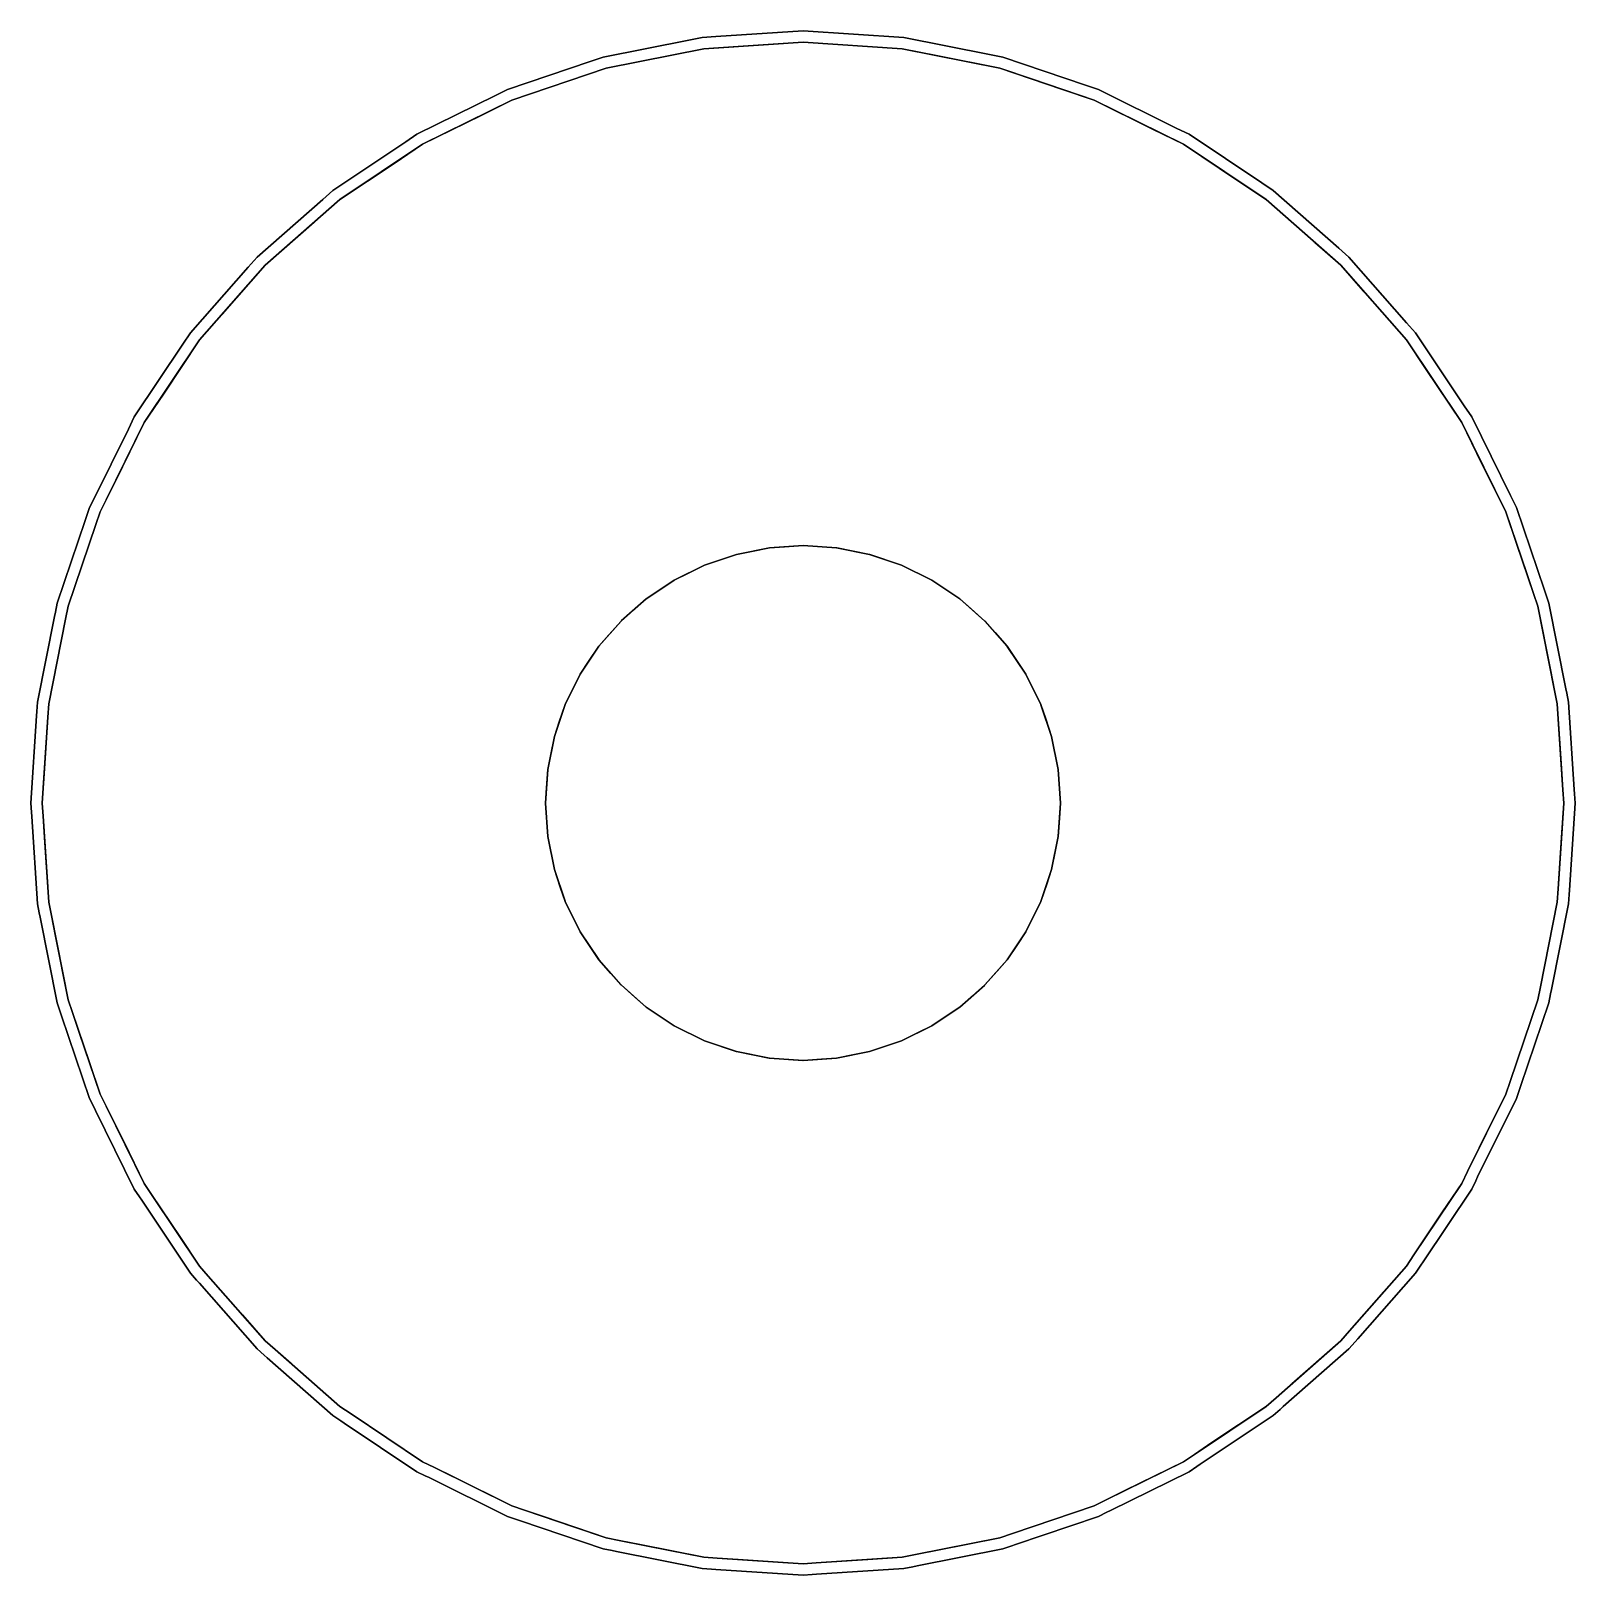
# Model space of a CAD drawing. Extents: x 0 to 420, y 0 to 297.
# Drawn here: x 174.9 to 228.9, y 179.8 to 233.8 of the extents above; entities that cross this region are included whole.
import ezdxf

# ---------------------------------------------------------------- set-up
doc = ezdxf.new("R2010")
doc.units = 0
doc.layers.add('VISIBLE', color=7, linetype='CONTINUOUS')

msp = doc.modelspace()

# ---------------------------------------------------------------- linework, layer by layer
at = {"layer": 'VISIBLE'}
for p, q in [((197.9135, 233.477), (194.9143, 232.8804)), ((194.9143, 232.8804), (197.9135, 233.477)), ((198.3782, 233.5694), (197.9135, 233.477)), ((197.9135, 233.477), (198.3782, 233.5694)), ((198.8509, 233.6004), (198.3782, 233.5694)), ((198.3782, 233.5694), (198.8509, 233.6004)), ((201.9024, 233.4004), (198.4304, 233.1728)), ((198.4304, 233.1728), (201.9024, 233.4004)), ((201.9024, 233.4004), (198.4304, 233.1728)), ((198.4304, 233.1728), (201.9024, 233.4004)), ((198.4304, 233.1728), (200.7005, 233.3216)), ((201.9024, 233.8004), (198.8509, 233.6004)), ((198.8509, 233.6004), (201.9024, 233.8004)), ((201.9024, 233.4004), (199.6322, 233.2516)), ((200.7005, 233.3216), (201.9024, 233.4004)), ((205.4266, 233.5694), (201.9024, 233.8004)), ((201.9024, 233.8004), (205.4266, 233.5694)), ((201.9024, 233.4004), (204.1725, 233.2516)), ((205.3744, 233.1728), (201.9024, 233.4004)), ((203.1042, 233.3216), (201.9024, 233.4004)), ((201.9024, 233.4004), (205.3744, 233.1728)), ((205.3744, 233.1728), (201.9024, 233.4004)), ((201.9024, 233.4004), (205.3744, 233.1728)), ((205.3744, 233.1728), (203.1042, 233.3216)), ((208.4258, 232.9728), (205.4266, 233.5694)), ((205.4266, 233.5694), (208.4258, 232.9728)), ((194.9143, 232.8804), (194.4656, 232.7281)), ((194.4656, 232.7281), (194.9143, 232.8804)), ((198.4304, 233.1728), (195.0178, 232.494)), ((195.0178, 232.494), (198.4304, 233.1728)), ((198.4304, 233.1728), (195.0178, 232.494)), ((195.0178, 232.494), (198.4304, 233.1728)), ((195.0178, 232.494), (197.2491, 232.9379)), ((198.4304, 233.1728), (196.1991, 232.729)), ((197.2491, 232.9379), (198.4304, 233.1728)), ((199.6322, 233.2516), (198.4304, 233.1728)), ((204.1725, 233.2516), (205.3744, 233.1728)), ((205.3744, 233.1728), (207.6057, 232.729)), ((208.787, 232.494), (205.3744, 233.1728)), ((206.5557, 232.9379), (205.3744, 233.1728)), ((205.3744, 233.1728), (208.787, 232.494)), ((208.787, 232.494), (205.3744, 233.1728)), ((205.3744, 233.1728), (208.787, 232.494)), ((208.787, 232.494), (206.5557, 232.9379)), ((208.8905, 232.8804), (208.4258, 232.9728)), ((208.4258, 232.9728), (208.8905, 232.8804)), ((211.7862, 231.8975), (208.8905, 232.8804)), ((208.8905, 232.8804), (211.7862, 231.8975)), ((194.4656, 232.7281), (191.5699, 231.7452)), ((191.5699, 231.7452), (194.4656, 232.7281)), ((195.0178, 232.494), (191.723, 231.3756)), ((191.723, 231.3756), (195.0178, 232.494)), ((195.0178, 232.494), (191.723, 231.3756)), ((191.723, 231.3756), (195.0178, 232.494)), ((195.0178, 232.494), (192.8635, 231.7628)), ((193.8773, 232.1069), (195.0178, 232.494)), ((196.1991, 232.729), (195.0178, 232.494)), ((207.6057, 232.729), (208.787, 232.494)), ((208.787, 232.494), (210.9413, 231.7628)), ((212.0818, 231.3756), (208.787, 232.494)), ((209.9275, 232.1069), (208.787, 232.494)), ((208.787, 232.494), (212.0818, 231.3756)), ((212.0818, 231.3756), (208.787, 232.494)), ((208.787, 232.494), (212.0818, 231.3756)), ((191.5699, 231.7452), (191.145, 231.5356)), ((191.145, 231.5356), (191.5699, 231.7452)), ((191.723, 231.3756), (193.8773, 232.1069)), ((192.8635, 231.7628), (191.723, 231.3756)), ((212.0818, 231.3756), (209.9275, 232.1069)), ((210.9413, 231.7628), (212.0818, 231.3756)), ((212.2348, 231.7452), (211.7862, 231.8975)), ((211.7862, 231.8975), (212.2348, 231.7452)), ((214.9774, 230.3927), (212.2348, 231.7452)), ((212.2348, 231.7452), (214.9774, 230.3927)), ((191.145, 231.5356), (188.4024, 230.1831)), ((188.4024, 230.1831), (191.145, 231.5356)), ((191.723, 231.3756), (188.6024, 229.8367)), ((188.6024, 229.8367), (191.723, 231.3756)), ((191.723, 231.3756), (188.6024, 229.8367)), ((188.6024, 229.8367), (191.723, 231.3756)), ((191.723, 231.3756), (189.6826, 230.3694)), ((190.6428, 230.8429), (191.723, 231.3756)), ((212.0818, 231.3756), (214.1222, 230.3694)), ((215.2024, 229.8367), (212.0818, 231.3756)), ((213.162, 230.8429), (212.0818, 231.3756)), ((212.0818, 231.3756), (215.2024, 229.8367)), ((215.2024, 229.8367), (212.0818, 231.3756)), ((212.0818, 231.3756), (215.2024, 229.8367)), ((188.6024, 229.8367), (190.6428, 230.8429)), ((215.2024, 229.8367), (213.162, 230.8429)), ((188.4024, 230.1831), (188.0084, 229.9199)), ((188.0084, 229.9199), (188.4024, 230.1831)), ((189.6826, 230.3694), (188.6024, 229.8367)), ((214.1222, 230.3694), (215.2024, 229.8367)), ((215.4024, 230.1831), (214.9774, 230.3927)), ((214.9774, 230.3927), (215.4024, 230.1831)), ((217.9449, 228.4842), (215.4024, 230.1831)), ((215.4024, 230.1831), (217.9449, 228.4842)), ((188.0084, 229.9199), (185.4658, 228.221)), ((185.4658, 228.221), (188.0084, 229.9199)), ((188.6024, 229.8367), (185.7093, 227.9036)), ((185.7093, 227.9036), (188.6024, 229.8367)), ((188.6024, 229.8367), (185.7093, 227.9036)), ((185.7093, 227.9036), (188.6024, 229.8367)), ((188.6024, 229.8367), (186.7108, 228.5728)), ((187.6009, 229.1675), (188.6024, 229.8367)), ((215.2024, 229.8367), (217.094, 228.5728)), ((218.0954, 227.9036), (215.2024, 229.8367)), ((216.2038, 229.1675), (215.2024, 229.8367)), ((215.2024, 229.8367), (218.0954, 227.9036)), ((218.0954, 227.9036), (215.2024, 229.8367)), ((215.2024, 229.8367), (218.0954, 227.9036)), ((185.7093, 227.9036), (187.6009, 229.1675)), ((218.0954, 227.9036), (216.2038, 229.1675)), ((186.7108, 228.5728), (185.7093, 227.9036)), ((217.094, 228.5728), (218.0954, 227.9036)), ((218.3389, 228.221), (217.9449, 228.4842)), ((217.9449, 228.4842), (218.3389, 228.221)), ((185.1096, 227.9085), (182.8105, 225.8923)), ((182.8105, 225.8923), (185.1096, 227.9085)), ((185.7093, 227.9036), (183.0933, 225.6095)), ((183.0933, 225.6095), (185.7093, 227.9036)), ((185.7093, 227.9036), (183.0933, 225.6095)), ((183.0933, 225.6095), (185.7093, 227.9036)), ((185.7093, 227.9036), (183.9989, 226.4036)), ((184.8038, 227.1095), (185.7093, 227.9036)), ((185.4658, 228.221), (185.1096, 227.9085)), ((185.1096, 227.9085), (185.4658, 228.221)), ((218.0954, 227.9036), (219.8059, 226.4036)), ((220.7114, 225.6095), (218.0954, 227.9036)), ((219.001, 227.1095), (218.0954, 227.9036)), ((218.0954, 227.9036), (220.7114, 225.6095)), ((220.7114, 225.6095), (218.0954, 227.9036)), ((218.0954, 227.9036), (220.7114, 225.6095)), ((220.638, 226.2047), (218.3389, 228.221)), ((218.3389, 228.221), (220.638, 226.2047)), ((183.0933, 225.6095), (184.8038, 227.1095)), ((220.7114, 225.6095), (219.001, 227.1095)), ((183.9989, 226.4036), (183.0933, 225.6095)), ((219.8059, 226.4036), (220.7114, 225.6095)), ((182.8105, 225.8923), (182.4981, 225.5361)), ((182.4981, 225.5361), (182.8105, 225.8923)), ((220.9943, 225.8923), (220.638, 226.2047)), ((220.638, 226.2047), (220.9943, 225.8923)), ((223.0105, 223.5932), (220.9943, 225.8923)), ((220.9943, 225.8923), (223.0105, 223.5932)), ((182.4981, 225.5361), (180.4818, 223.237)), ((180.4818, 223.237), (182.4981, 225.5361)), ((183.0933, 225.6095), (180.7992, 222.9935)), ((180.7992, 222.9935), (183.0933, 225.6095)), ((183.0933, 225.6095), (180.7992, 222.9935)), ((180.7992, 222.9935), (183.0933, 225.6095)), ((183.0933, 225.6095), (181.5933, 223.899)), ((182.2992, 224.7039), (183.0933, 225.6095)), ((220.7114, 225.6095), (222.2114, 223.899)), ((223.0056, 222.9935), (220.7114, 225.6095)), ((221.5055, 224.7039), (220.7114, 225.6095)), ((220.7114, 225.6095), (223.0056, 222.9935)), ((223.0056, 222.9935), (220.7114, 225.6095)), ((220.7114, 225.6095), (223.0056, 222.9935)), ((180.7992, 222.9935), (182.2992, 224.7039)), ((223.0056, 222.9935), (221.5055, 224.7039)), ((181.5933, 223.899), (180.7992, 222.9935)), ((222.2114, 223.899), (223.0056, 222.9935)), ((223.3229, 223.237), (223.0105, 223.5932)), ((223.0105, 223.5932), (223.3229, 223.237)), ((180.4818, 223.237), (180.2186, 222.843)), ((180.2186, 222.843), (180.4818, 223.237)), ((225.0218, 220.6944), (223.3229, 223.237)), ((223.3229, 223.237), (225.0218, 220.6944)), ((180.2186, 222.843), (178.5197, 220.3004)), ((178.5197, 220.3004), (180.2186, 222.843)), ((180.7992, 222.9935), (178.8661, 220.1004)), ((178.8661, 220.1004), (180.7992, 222.9935)), ((180.7992, 222.9935), (178.8661, 220.1004)), ((178.8661, 220.1004), (180.7992, 222.9935)), ((180.7992, 222.9935), (179.5352, 221.1019)), ((180.13, 221.992), (180.7992, 222.9935)), ((223.0056, 222.9935), (224.2695, 221.1019)), ((224.9387, 220.1004), (223.0056, 222.9935)), ((223.6747, 221.992), (223.0056, 222.9935)), ((223.0056, 222.9935), (224.9387, 220.1004)), ((224.9387, 220.1004), (223.0056, 222.9935)), ((223.0056, 222.9935), (224.9387, 220.1004)), ((178.8661, 220.1004), (180.13, 221.992)), ((224.9387, 220.1004), (223.6747, 221.992)), ((179.5352, 221.1019), (178.8661, 220.1004)), ((224.2695, 221.1019), (224.9387, 220.1004)), ((225.2851, 220.3004), (225.0218, 220.6944)), ((225.0218, 220.6944), (225.2851, 220.3004)), ((178.3101, 219.8755), (177.1021, 217.4259)), ((177.1021, 217.4259), (178.3101, 219.8755)), ((178.8661, 220.1004), (177.5332, 217.3976)), ((177.5332, 217.3976), (178.8661, 220.1004)), ((178.8661, 220.1004), (177.5332, 217.3976)), ((177.5332, 217.3976), (178.8661, 220.1004)), ((178.8661, 220.1004), (177.8599, 218.06)), ((178.5197, 220.3004), (178.3101, 219.8755)), ((178.3101, 219.8755), (178.5197, 220.3004)), ((178.3334, 219.0202), (178.8661, 220.1004)), ((224.9387, 220.1004), (225.9449, 218.06)), ((226.4776, 216.9798), (224.9387, 220.1004)), ((225.4714, 219.0202), (224.9387, 220.1004)), ((224.9387, 220.1004), (226.4776, 216.9798)), ((226.4776, 216.9798), (224.9387, 220.1004)), ((224.9387, 220.1004), (226.4776, 216.9798)), ((226.6376, 217.5578), (225.2851, 220.3004)), ((225.2851, 220.3004), (226.6376, 217.5578)), ((177.5332, 217.3976), (178.3334, 219.0202)), ((226.4776, 216.9798), (225.4714, 219.0202)), ((177.8599, 218.06), (177.5332, 217.3976)), ((225.9449, 218.06), (226.4776, 216.9798)), ((176.9576, 217.1329), (176.8526, 216.8235)), ((176.8526, 216.8235), (176.9576, 217.1329)), ((177.1021, 217.4259), (176.9576, 217.1329)), ((176.9576, 217.1329), (177.1021, 217.4259)), ((177.5332, 217.3976), (177.3272, 216.9798)), ((177.3272, 216.9798), (177.5332, 217.3976)), ((177.5332, 217.3976), (177.3272, 216.9798)), ((177.3272, 216.9798), (177.5332, 217.3976)), ((226.8471, 217.1329), (226.6376, 217.5578)), ((226.6376, 217.5578), (226.8471, 217.1329)), ((227.8301, 214.2372), (226.8471, 217.1329)), ((226.8471, 217.1329), (227.8301, 214.2372)), ((176.8053, 216.6842), (175.8224, 213.7885)), ((175.8224, 213.7885), (176.8053, 216.6842)), ((176.8526, 216.8235), (176.8053, 216.6842)), ((176.8053, 216.6842), (176.8526, 216.8235)), ((177.3272, 216.9798), (177.1774, 216.5386)), ((177.1774, 216.5386), (177.3272, 216.9798)), ((177.1774, 216.5386), (177.3272, 216.9798)), ((177.3272, 216.9798), (177.1774, 216.5386)), ((227.4462, 214.1262), (226.4776, 216.9798)), ((226.4776, 216.9798), (227.2089, 214.8255)), ((226.8647, 215.8393), (226.4776, 216.9798)), ((226.4776, 216.9798), (227.4462, 214.1262)), ((227.4462, 214.1262), (226.4776, 216.9798)), ((226.4776, 216.9798), (227.4462, 214.1262)), ((177.1774, 216.5386), (176.2088, 213.685)), ((176.2088, 213.685), (177.1774, 216.5386)), ((177.1774, 216.5386), (176.2088, 213.685)), ((176.2088, 213.685), (177.1774, 216.5386)), ((177.1774, 216.5386), (176.5959, 214.8255)), ((176.94, 215.8393), (177.1774, 216.5386)), ((176.2088, 213.685), (176.94, 215.8393)), ((199.573, 215.4937), (198.4582, 215.1153)), ((198.4582, 215.1153), (199.573, 215.4937)), ((199.573, 215.4937), (198.4646, 215.1175)), ((198.9629, 215.2866), (199.573, 215.4937)), ((200.7276, 215.7234), (199.573, 215.4937)), ((199.573, 215.4937), (200.7276, 215.7234)), ((199.573, 215.4937), (200.0957, 215.5977)), ((199.5796, 215.4951), (199.573, 215.4937)), ((200.7276, 215.7234), (199.5796, 215.4951)), ((200.0957, 215.5977), (200.7276, 215.7234)), ((201.9024, 215.8004), (200.7276, 215.7234)), ((200.7276, 215.7234), (201.9024, 215.8004)), ((200.7276, 215.7234), (201.2595, 215.7583)), ((200.7344, 215.7239), (200.7276, 215.7234)), ((201.9024, 215.8004), (200.7344, 215.7239)), ((201.2595, 215.7583), (201.9024, 215.8004)), ((203.0771, 215.7234), (201.9024, 215.8004)), ((201.9024, 215.8004), (203.0771, 215.7234)), ((201.9091, 215.8), (201.9024, 215.8004)), ((201.9024, 215.8004), (202.4342, 215.7656)), ((203.0771, 215.7234), (201.9091, 215.8)), ((202.4342, 215.7656), (203.0771, 215.7234)), ((204.2317, 215.4937), (203.0771, 215.7234)), ((203.0771, 215.7234), (204.2317, 215.4937)), ((203.0837, 215.7221), (203.0771, 215.7234)), ((203.0771, 215.7234), (203.5998, 215.6194)), ((204.2317, 215.4937), (203.0837, 215.7221)), ((203.5998, 215.6194), (204.2317, 215.4937)), ((205.3465, 215.1153), (204.2317, 215.4937)), ((204.2317, 215.4937), (205.3465, 215.1153)), ((204.2381, 215.4916), (204.2317, 215.4937)), ((204.2317, 215.4937), (204.7364, 215.3224)), ((205.3465, 215.1153), (204.2381, 215.4916)), ((227.4462, 214.1262), (226.8647, 215.8393)), ((198.4582, 215.1153), (197.4024, 214.5946)), ((197.4024, 214.5946), (198.4582, 215.1153)), ((198.4582, 215.1153), (197.4084, 214.5976)), ((197.8804, 214.8304), (198.4582, 215.1153)), ((198.4582, 215.1153), (198.9629, 215.2866)), ((198.4646, 215.1175), (198.4582, 215.1153)), ((204.7364, 215.3224), (205.3465, 215.1153)), ((206.4024, 214.5946), (205.3465, 215.1153)), ((205.3465, 215.1153), (206.4024, 214.5946)), ((205.3526, 215.1123), (205.3465, 215.1153)), ((205.3465, 215.1153), (205.8245, 214.8796)), ((206.4024, 214.5946), (205.3526, 215.1123)), ((176.5959, 214.8255), (176.2088, 213.685)), ((197.4024, 214.5946), (196.4235, 213.9406)), ((196.4235, 213.9406), (197.4024, 214.5946)), ((197.4024, 214.5946), (196.4291, 213.9443)), ((196.8667, 214.2367), (197.4024, 214.5946)), ((197.4024, 214.5946), (197.8804, 214.8304)), ((197.4084, 214.5976), (197.4024, 214.5946)), ((205.8245, 214.8796), (206.4024, 214.5946)), ((207.3812, 213.9406), (206.4024, 214.5946)), ((206.4024, 214.5946), (207.3812, 213.9406)), ((206.408, 214.5909), (206.4024, 214.5946)), ((206.4024, 214.5946), (206.8455, 214.2985)), ((207.3812, 213.9406), (206.408, 214.5909)), ((227.2089, 214.8255), (227.4462, 214.1262)), ((196.4235, 213.9406), (195.5384, 213.1644)), ((195.5384, 213.1644), (196.4235, 213.9406)), ((196.4235, 213.9406), (195.5435, 213.1688)), ((195.9391, 213.5158), (196.4235, 213.9406)), ((196.4235, 213.9406), (196.8667, 214.2367)), ((196.4291, 213.9443), (196.4235, 213.9406)), ((206.8455, 214.2985), (207.3812, 213.9406)), ((208.2663, 213.1644), (207.3812, 213.9406)), ((207.3812, 213.9406), (208.2663, 213.1644)), ((207.3863, 213.9361), (207.3812, 213.9406)), ((207.3812, 213.9406), (207.7819, 213.5892)), ((208.2663, 213.1644), (207.3863, 213.9361)), ((227.596, 213.685), (227.4462, 214.1262)), ((227.4462, 214.1262), (227.596, 213.685)), ((227.4462, 214.1262), (227.596, 213.685)), ((227.596, 213.685), (227.4462, 214.1262)), ((227.8773, 214.0979), (227.8301, 214.2372)), ((227.8301, 214.2372), (227.8773, 214.0979)), ((227.9824, 213.7885), (227.8773, 214.0979)), ((227.8773, 214.0979), (227.9824, 213.7885)), ((175.7299, 213.3238), (175.1334, 210.3246)), ((175.1334, 210.3246), (175.7299, 213.3238)), ((175.7586, 213.468), (175.7299, 213.3238)), ((175.7299, 213.3238), (175.7586, 213.468)), ((175.8224, 213.7885), (175.7586, 213.468)), ((175.7586, 213.468), (175.8224, 213.7885)), ((176.2088, 213.685), (176.1179, 213.228)), ((176.1179, 213.228), (176.2088, 213.685)), ((176.1179, 213.228), (176.2088, 213.685)), ((176.2088, 213.685), (176.1179, 213.228)), ((195.5384, 213.1644), (195.9391, 213.5158)), ((207.7819, 213.5892), (208.2663, 213.1644)), ((228.1839, 210.7294), (227.596, 213.685)), ((227.596, 213.685), (228.0398, 211.4537)), ((227.831, 212.5037), (227.596, 213.685)), ((227.596, 213.685), (228.1839, 210.7294)), ((228.1839, 210.7294), (227.596, 213.685)), ((227.596, 213.685), (228.1839, 210.7294)), ((228.579, 210.7893), (227.9824, 213.7885)), ((227.9824, 213.7885), (228.579, 210.7893)), ((176.1179, 213.228), (175.5299, 210.2724)), ((175.5299, 210.2724), (176.1179, 213.228)), ((176.1179, 213.228), (175.5299, 210.2724)), ((175.5299, 210.2724), (176.1179, 213.228)), ((176.1179, 213.228), (175.7649, 211.4537)), ((175.9738, 212.5037), (176.1179, 213.228)), ((195.5384, 213.1644), (194.7622, 212.2793)), ((194.7622, 212.2793), (195.5384, 213.1644)), ((195.5384, 213.1644), (194.7666, 212.2843)), ((195.1136, 212.68), (195.5384, 213.1644)), ((195.5435, 213.1688), (195.5384, 213.1644)), ((209.0426, 212.2793), (208.2663, 213.1644)), ((208.2663, 213.1644), (209.0426, 212.2793)), ((208.2708, 213.1593), (208.2663, 213.1644)), ((208.2663, 213.1644), (208.6178, 212.7637)), ((209.0426, 212.2793), (208.2708, 213.1593)), ((208.6178, 212.7637), (209.0426, 212.2793)), ((175.5299, 210.2724), (175.9738, 212.5037)), ((194.7622, 212.2793), (194.1081, 211.3004)), ((194.1081, 211.3004), (194.7622, 212.2793)), ((194.7622, 212.2793), (194.1119, 211.306)), ((194.4043, 211.7436), (194.7622, 212.2793)), ((194.7622, 212.2793), (195.1136, 212.68)), ((194.7666, 212.2843), (194.7622, 212.2793)), ((209.6966, 211.3004), (209.0426, 212.2793)), ((209.0426, 212.2793), (209.6966, 211.3004)), ((209.0463, 212.2737), (209.0426, 212.2793)), ((209.0426, 212.2793), (209.3387, 211.8361)), ((209.6966, 211.3004), (209.0463, 212.2737)), ((228.1839, 210.7294), (227.831, 212.5037)), ((194.1081, 211.3004), (194.4043, 211.7436)), ((209.3387, 211.8361), (209.6966, 211.3004)), ((175.7649, 211.4537), (175.5299, 210.2724)), ((194.1081, 211.3004), (193.5875, 210.2446)), ((193.5875, 210.2446), (194.1081, 211.3004)), ((194.1081, 211.3004), (193.5904, 210.2506)), ((193.8232, 210.7226), (194.1081, 211.3004)), ((194.1119, 211.306), (194.1081, 211.3004)), ((210.2173, 210.2446), (209.6966, 211.3004)), ((209.6966, 211.3004), (210.2173, 210.2446)), ((209.6996, 211.2944), (209.6966, 211.3004)), ((209.6966, 211.3004), (209.9323, 210.8224)), ((210.2173, 210.2446), (209.6996, 211.2944)), ((228.0398, 211.4537), (228.1839, 210.7294)), ((193.5875, 210.2446), (193.8232, 210.7226)), ((209.9323, 210.8224), (210.2173, 210.2446)), ((228.2748, 210.2724), (228.1839, 210.7294)), ((228.1839, 210.7294), (228.2748, 210.2724)), ((228.1839, 210.7294), (228.2748, 210.2724)), ((228.2748, 210.2724), (228.1839, 210.7294)), ((228.6076, 210.6451), (228.579, 210.7893)), ((228.579, 210.7893), (228.6076, 210.6451)), ((228.6714, 210.3246), (228.6076, 210.6451)), ((228.6076, 210.6451), (228.6714, 210.3246)), ((175.1334, 210.3246), (175.112, 209.9986)), ((175.112, 209.9986), (175.1334, 210.3246)), ((175.5299, 210.2724), (175.4995, 209.8075)), ((175.4995, 209.8075), (175.5299, 210.2724)), ((175.4995, 209.8075), (175.5299, 210.2724)), ((175.5299, 210.2724), (175.4995, 209.8075)), ((193.5875, 210.2446), (193.209, 209.1298)), ((193.209, 209.1298), (193.5875, 210.2446)), ((193.5875, 210.2446), (193.2112, 209.1362)), ((193.3804, 209.6345), (193.5875, 210.2446)), ((193.5904, 210.2506), (193.5875, 210.2446)), ((210.5957, 209.1298), (210.2173, 210.2446)), ((210.2173, 210.2446), (210.5957, 209.1298)), ((210.2195, 210.2382), (210.2173, 210.2446)), ((210.2173, 210.2446), (210.3886, 209.7399)), ((210.5957, 209.1298), (210.2195, 210.2382)), ((228.4719, 207.2653), (228.2748, 210.2724)), ((228.2748, 210.2724), (228.4236, 208.0023)), ((228.3536, 209.0706), (228.2748, 210.2724)), ((228.2748, 210.2724), (228.4719, 207.2653)), ((228.4719, 207.2653), (228.2748, 210.2724)), ((228.2748, 210.2724), (228.4719, 207.2653)), ((228.8714, 207.2732), (228.6714, 210.3246)), ((228.6714, 210.3246), (228.8714, 207.2732)), ((175.1024, 209.8518), (174.9024, 206.8004)), ((174.9024, 206.8004), (175.1024, 209.8518)), ((175.112, 209.9986), (175.1024, 209.8518)), ((175.1024, 209.8518), (175.112, 209.9986)), ((175.4995, 209.8075), (175.3024, 206.8004)), ((175.3024, 206.8004), (175.4995, 209.8075)), ((175.4995, 209.8075), (175.3024, 206.8004)), ((175.3024, 206.8004), (175.4995, 209.8075)), ((175.4995, 209.8075), (175.3812, 208.0023)), ((175.4512, 209.0706), (175.4995, 209.8075)), ((193.209, 209.1298), (193.3804, 209.6345)), ((210.3886, 209.7399), (210.5957, 209.1298)), ((175.3024, 206.8004), (175.4512, 209.0706)), ((193.209, 209.1298), (192.9794, 207.9752)), ((192.9794, 207.9752), (193.209, 209.1298)), ((193.209, 209.1298), (192.9807, 207.9818)), ((193.0834, 208.4979), (193.209, 209.1298)), ((193.2112, 209.1362), (193.209, 209.1298)), ((210.8254, 207.9752), (210.5957, 209.1298)), ((210.5957, 209.1298), (210.8254, 207.9752)), ((210.597, 209.1232), (210.5957, 209.1298)), ((210.5957, 209.1298), (210.6997, 208.6071)), ((210.8254, 207.9752), (210.597, 209.1232)), ((228.4719, 207.2653), (228.3536, 209.0706)), ((192.9794, 207.9752), (193.0834, 208.4979)), ((210.6997, 208.6071), (210.8254, 207.9752)), ((175.3812, 208.0023), (175.3024, 206.8004)), ((192.9794, 207.9752), (192.9024, 206.8004)), ((192.9024, 206.8004), (192.9794, 207.9752)), ((192.9794, 207.9752), (192.9028, 206.8071)), ((192.9372, 207.3322), (192.9794, 207.9752)), ((192.9807, 207.9818), (192.9794, 207.9752)), ((210.9024, 206.8004), (210.8254, 207.9752)), ((210.8254, 207.9752), (210.9024, 206.8004)), ((210.8258, 207.9684), (210.8254, 207.9752)), ((210.8254, 207.9752), (210.8602, 207.4433)), ((210.9024, 206.8004), (210.8258, 207.9684)), ((228.4236, 208.0023), (228.4719, 207.2653)), ((210.8602, 207.4433), (210.9024, 206.8004)), ((192.9024, 206.8004), (192.9372, 207.3322)), ((228.5024, 206.8004), (228.4719, 207.2653)), ((228.4719, 207.2653), (228.5024, 206.8004)), ((228.4719, 207.2653), (228.5024, 206.8004)), ((228.5024, 206.8004), (228.4719, 207.2653)), ((228.881, 207.1264), (228.8714, 207.2732)), ((228.8714, 207.2732), (228.881, 207.1264)), ((228.9024, 206.8004), (228.881, 207.1264)), ((228.881, 207.1264), (228.9024, 206.8004)), ((174.9024, 206.8004), (174.9237, 206.4744)), ((174.9237, 206.4744), (174.9024, 206.8004)), ((174.9237, 206.4744), (174.9334, 206.3276)), ((174.9334, 206.3276), (174.9237, 206.4744)), ((174.9334, 206.3276), (175.1334, 203.2762)), ((175.1334, 203.2762), (174.9334, 206.3276)), ((175.3024, 206.8004), (175.3328, 206.3355)), ((175.3328, 206.3355), (175.3024, 206.8004)), ((175.3328, 206.3355), (175.3024, 206.8004)), ((175.3024, 206.8004), (175.3328, 206.3355)), ((175.3328, 206.3355), (175.5299, 203.3284)), ((175.3812, 205.5986), (175.3328, 206.3355)), ((175.5299, 203.3284), (175.3328, 206.3355)), ((175.3328, 206.3355), (175.4512, 204.5303)), ((175.3328, 206.3355), (175.5299, 203.3284)), ((175.5299, 203.3284), (175.3328, 206.3355)), ((192.9028, 206.8071), (192.9024, 206.8004)), ((192.9024, 206.8004), (192.9794, 205.6257)), ((192.9794, 205.6257), (192.9024, 206.8004)), ((192.9445, 206.1575), (192.9024, 206.8004)), ((192.9024, 206.8004), (192.9789, 205.6324)), ((210.8254, 205.6257), (210.9024, 206.8004)), ((210.9024, 206.8004), (210.8254, 205.6257)), ((210.8254, 205.6257), (210.9019, 206.7937)), ((210.9024, 206.8004), (210.8675, 206.2686)), ((210.9019, 206.7937), (210.9024, 206.8004)), ((228.3053, 203.7933), (228.5024, 206.8004)), ((228.5024, 206.8004), (228.3053, 203.7933)), ((228.3053, 203.7933), (228.5024, 206.8004)), ((228.5024, 206.8004), (228.3053, 203.7933)), ((228.5024, 206.8004), (228.3536, 204.5303)), ((228.4236, 205.5986), (228.5024, 206.8004)), ((228.7024, 203.749), (228.9024, 206.8004)), ((228.9024, 206.8004), (228.7024, 203.749)), ((192.9794, 205.6257), (192.9445, 206.1575)), ((210.8675, 206.2686), (210.8254, 205.6257)), ((175.5299, 203.3284), (175.3812, 205.5986)), ((192.9789, 205.6324), (192.9794, 205.6257)), ((192.9794, 205.6257), (193.209, 204.471)), ((193.209, 204.471), (192.9794, 205.6257)), ((193.1051, 204.9938), (192.9794, 205.6257)), ((192.9794, 205.6257), (193.2077, 204.4777)), ((210.5957, 204.471), (210.8254, 205.6257)), ((210.8254, 205.6257), (210.5957, 204.471)), ((210.5957, 204.471), (210.8241, 205.6191)), ((210.8254, 205.6257), (210.7214, 205.1029)), ((210.8241, 205.6191), (210.8254, 205.6257)), ((228.3053, 203.7933), (228.4236, 205.5986)), ((193.209, 204.471), (193.1051, 204.9938)), ((210.7214, 205.1029), (210.5957, 204.471)), ((175.4512, 204.5303), (175.5299, 203.3284)), ((193.2077, 204.4777), (193.209, 204.471)), ((193.209, 204.471), (193.5875, 203.3563)), ((193.5875, 203.3563), (193.209, 204.471)), ((193.4161, 203.861), (193.209, 204.471)), ((193.209, 204.471), (193.5853, 203.3627)), ((210.2173, 203.3563), (210.5957, 204.471)), ((210.5957, 204.471), (210.2173, 203.3563)), ((210.2173, 203.3563), (210.5935, 204.4647)), ((210.5957, 204.471), (210.4244, 203.9664)), ((210.5935, 204.4647), (210.5957, 204.471)), ((228.3536, 204.5303), (228.3053, 203.7933)), ((193.5875, 203.3563), (193.4161, 203.861)), ((210.4244, 203.9664), (210.2173, 203.3563)), ((228.2748, 203.3284), (228.3053, 203.7933)), ((228.3053, 203.7933), (228.2748, 203.3284)), ((228.3053, 203.7933), (228.2748, 203.3284)), ((228.2748, 203.3284), (228.3053, 203.7933)), ((228.6714, 203.2762), (228.6928, 203.6022)), ((228.6928, 203.6022), (228.6714, 203.2762)), ((228.6928, 203.6022), (228.7024, 203.749)), ((228.7024, 203.749), (228.6928, 203.6022)), ((175.1334, 203.2762), (175.1971, 202.9558)), ((175.1971, 202.9558), (175.1334, 203.2762)), ((175.5299, 203.3284), (175.6208, 202.8715)), ((175.6208, 202.8715), (175.5299, 203.3284)), ((175.6208, 202.8715), (175.5299, 203.3284)), ((175.5299, 203.3284), (175.6208, 202.8715)), ((193.5853, 203.3627), (193.5875, 203.3563)), ((193.5875, 203.3563), (194.1081, 202.3004)), ((194.1081, 202.3004), (193.5875, 203.3563)), ((193.8724, 202.7784), (193.5875, 203.3563)), ((193.5875, 203.3563), (194.1052, 202.3065)), ((209.6966, 202.3004), (210.2173, 203.3563)), ((210.2173, 203.3563), (209.6966, 202.3004)), ((209.6966, 202.3004), (210.2143, 203.3502)), ((210.2173, 203.3563), (209.9816, 202.8783)), ((210.2143, 203.3502), (210.2173, 203.3563)), ((227.6869, 200.3728), (228.2748, 203.3284)), ((228.2748, 203.3284), (227.6869, 200.3728)), ((227.6869, 200.3728), (228.2748, 203.3284)), ((228.2748, 203.3284), (227.6869, 200.3728)), ((228.2748, 203.3284), (227.831, 201.0971)), ((228.0398, 202.1471), (228.2748, 203.3284)), ((228.0748, 200.277), (228.6714, 203.2762)), ((228.6714, 203.2762), (228.0748, 200.277)), ((175.1971, 202.9558), (175.2258, 202.8115)), ((175.2258, 202.8115), (175.1971, 202.9558)), ((175.2258, 202.8115), (175.8224, 199.8123)), ((175.8224, 199.8123), (175.2258, 202.8115)), ((175.6208, 202.8715), (176.2088, 199.9158)), ((175.7649, 202.1471), (175.6208, 202.8715)), ((176.2088, 199.9158), (175.6208, 202.8715)), ((175.6208, 202.8715), (175.9738, 201.0971)), ((175.6208, 202.8715), (176.2088, 199.9158)), ((176.2088, 199.9158), (175.6208, 202.8715)), ((194.1081, 202.3004), (193.8724, 202.7784)), ((209.9816, 202.8783), (209.6966, 202.3004)), ((176.2088, 199.9158), (175.7649, 202.1471)), ((194.1052, 202.3065), (194.1081, 202.3004)), ((194.1081, 202.3004), (194.7622, 201.3216)), ((194.7622, 201.3216), (194.1081, 202.3004)), ((194.4661, 201.7647), (194.1081, 202.3004)), ((194.1081, 202.3004), (194.7584, 201.3272)), ((209.0426, 201.3216), (209.6966, 202.3004)), ((209.6966, 202.3004), (209.0426, 201.3216)), ((209.0426, 201.3216), (209.6929, 202.2948)), ((209.6966, 202.3004), (209.4005, 201.8573)), ((209.6929, 202.2948), (209.6966, 202.3004)), ((227.6869, 200.3728), (228.0398, 202.1471)), ((194.7622, 201.3216), (194.4661, 201.7647)), ((209.4005, 201.8573), (209.0426, 201.3216)), ((175.9738, 201.0971), (176.2088, 199.9158)), ((194.7584, 201.3272), (194.7622, 201.3216)), ((194.7622, 201.3216), (195.5384, 200.4365)), ((195.5384, 200.4365), (194.7622, 201.3216)), ((195.187, 200.8372), (194.7622, 201.3216)), ((194.7622, 201.3216), (195.534, 200.4415)), ((208.2663, 200.4365), (209.0426, 201.3216)), ((209.0426, 201.3216), (208.2663, 200.4365)), ((208.2663, 200.4365), (209.0381, 201.3165)), ((208.6911, 200.9209), (208.2663, 200.4365)), ((209.0426, 201.3216), (208.6911, 200.9209)), ((209.0381, 201.3165), (209.0426, 201.3216)), ((227.831, 201.0971), (227.6869, 200.3728)), ((195.5384, 200.4365), (195.187, 200.8372)), ((195.534, 200.4415), (195.5384, 200.4365)), ((195.5384, 200.4365), (196.4235, 199.6602)), ((196.4235, 199.6602), (195.5384, 200.4365)), ((196.0228, 200.0116), (195.5384, 200.4365)), ((195.5384, 200.4365), (196.4185, 199.6647)), ((207.3812, 199.6602), (208.2663, 200.4365)), ((208.2663, 200.4365), (207.3812, 199.6602)), ((207.3812, 199.6602), (208.2613, 200.432)), ((208.2663, 200.4365), (207.8656, 200.085)), ((208.2613, 200.432), (208.2663, 200.4365)), ((227.596, 199.9158), (227.6869, 200.3728)), ((227.6869, 200.3728), (227.596, 199.9158)), ((227.6869, 200.3728), (227.596, 199.9158)), ((227.596, 199.9158), (227.6869, 200.3728)), ((175.8224, 199.8123), (175.9274, 199.5029)), ((175.9274, 199.5029), (175.8224, 199.8123)), ((176.2088, 199.9158), (176.3585, 199.4746)), ((176.3585, 199.4746), (176.2088, 199.9158)), ((176.3585, 199.4746), (176.2088, 199.9158)), ((176.2088, 199.9158), (176.3585, 199.4746)), ((196.4235, 199.6602), (196.0228, 200.0116)), ((207.8656, 200.085), (207.3812, 199.6602)), ((226.6273, 197.0622), (227.596, 199.9158)), ((227.596, 199.9158), (226.6273, 197.0622)), ((226.6273, 197.0622), (227.596, 199.9158)), ((227.596, 199.9158), (226.6273, 197.0622)), ((227.596, 199.9158), (226.8647, 197.7615)), ((226.9994, 196.9166), (227.9824, 199.8123)), ((227.9824, 199.8123), (226.9994, 196.9166)), ((227.2089, 198.7753), (227.596, 199.9158)), ((227.9824, 199.8123), (228.0461, 200.1327)), ((228.0461, 200.1327), (227.9824, 199.8123)), ((228.0461, 200.1327), (228.0748, 200.277)), ((228.0748, 200.277), (228.0461, 200.1327)), ((175.9274, 199.5029), (175.9747, 199.3636)), ((175.9747, 199.3636), (175.9274, 199.5029)), ((175.9747, 199.3636), (176.9576, 196.468)), ((176.9576, 196.468), (175.9747, 199.3636)), ((176.3585, 199.4746), (177.3272, 196.621)), ((176.5959, 198.7753), (176.3585, 199.4746)), ((177.3272, 196.621), (176.3585, 199.4746)), ((176.3585, 199.4746), (176.94, 197.7615)), ((176.3585, 199.4746), (177.3272, 196.621)), ((177.3272, 196.621), (176.3585, 199.4746)), ((196.4185, 199.6647), (196.4235, 199.6602)), ((196.4235, 199.6602), (197.4024, 199.0062)), ((197.4024, 199.0062), (196.4235, 199.6602)), ((196.9592, 199.3023), (196.4235, 199.6602)), ((196.4235, 199.6602), (197.3968, 199.0099)), ((197.4024, 199.0062), (196.9592, 199.3023)), ((206.4024, 199.0062), (207.3812, 199.6602)), ((207.3812, 199.6602), (206.4024, 199.0062)), ((206.4024, 199.0062), (207.3756, 199.6565)), ((206.9381, 199.3641), (206.4024, 199.0062)), ((207.3812, 199.6602), (206.9381, 199.3641)), ((207.3756, 199.6565), (207.3812, 199.6602)), ((177.3272, 196.621), (176.5959, 198.7753)), ((197.3968, 199.0099), (197.4024, 199.0062)), ((197.4024, 199.0062), (198.4582, 198.4855)), ((198.4582, 198.4855), (197.4024, 199.0062)), ((197.9802, 198.7212), (197.4024, 199.0062)), ((197.4024, 199.0062), (198.4522, 198.4885)), ((198.4582, 198.4855), (197.9802, 198.7212)), ((205.3465, 198.4855), (206.4024, 199.0062)), ((206.4024, 199.0062), (205.3465, 198.4855)), ((205.3465, 198.4855), (206.3963, 199.0032)), ((205.9244, 198.7705), (205.3465, 198.4855)), ((206.4024, 199.0062), (205.9244, 198.7705)), ((206.3963, 199.0032), (206.4024, 199.0062)), ((226.6273, 197.0622), (227.2089, 198.7753)), ((198.4522, 198.4885), (198.4582, 198.4855)), ((198.4582, 198.4855), (199.573, 198.1071)), ((199.573, 198.1071), (198.4582, 198.4855)), ((199.0683, 198.2784), (198.4582, 198.4855)), ((198.4582, 198.4855), (199.5666, 198.1093)), ((199.573, 198.1071), (199.0683, 198.2784)), ((204.2317, 198.1071), (205.3465, 198.4855)), ((205.3465, 198.4855), (204.2317, 198.1071)), ((204.2317, 198.1071), (205.3401, 198.4833)), ((204.8418, 198.3142), (204.2317, 198.1071)), ((205.3465, 198.4855), (204.8418, 198.3142)), ((205.3401, 198.4833), (205.3465, 198.4855)), ((176.94, 197.7615), (177.3272, 196.621)), ((199.5666, 198.1093), (199.573, 198.1071)), ((199.573, 198.1071), (200.7276, 197.8774)), ((200.7276, 197.8774), (199.573, 198.1071)), ((200.2049, 197.9814), (199.573, 198.1071)), ((199.573, 198.1071), (200.721, 197.8787)), ((200.7276, 197.8774), (200.2049, 197.9814)), ((200.721, 197.8787), (200.7276, 197.8774)), ((200.7276, 197.8774), (201.9024, 197.8004)), ((201.9024, 197.8004), (200.7276, 197.8774)), ((201.3705, 197.8353), (200.7276, 197.8774)), ((200.7276, 197.8774), (201.8956, 197.8009)), ((201.9024, 197.8004), (201.3705, 197.8353)), ((201.8956, 197.8009), (201.9024, 197.8004)), ((201.9024, 197.8004), (203.0771, 197.8774)), ((203.0771, 197.8774), (201.9024, 197.8004)), ((201.9024, 197.8004), (203.0704, 197.877)), ((202.5453, 197.8426), (201.9024, 197.8004)), ((203.0771, 197.8774), (202.5453, 197.8426)), ((203.0704, 197.877), (203.0771, 197.8774)), ((203.0771, 197.8774), (204.2317, 198.1071)), ((204.2317, 198.1071), (203.0771, 197.8774)), ((203.0771, 197.8774), (204.2251, 198.1058)), ((203.709, 198.0031), (203.0771, 197.8774)), ((204.2317, 198.1071), (203.709, 198.0031)), ((204.2251, 198.1058), (204.2317, 198.1071)), ((226.8647, 197.7615), (226.6273, 197.0622)), ((177.3272, 196.621), (177.5332, 196.2032)), ((177.5332, 196.2032), (177.3272, 196.621)), ((177.5332, 196.2032), (177.3272, 196.621)), ((177.3272, 196.621), (177.5332, 196.2032)), ((225.1447, 193.9183), (226.4776, 196.621)), ((226.4776, 196.621), (225.1447, 193.9183)), ((225.1447, 193.9183), (226.4776, 196.621)), ((226.4776, 196.621), (225.1447, 193.9183)), ((226.4776, 196.621), (225.4714, 194.5806)), ((225.9449, 195.5408), (226.4776, 196.621)), ((226.4776, 196.621), (226.6273, 197.0622)), ((226.6273, 197.0622), (226.4776, 196.621)), ((226.6273, 197.0622), (226.4776, 196.621)), ((226.4776, 196.621), (226.6273, 197.0622)), ((226.8471, 196.468), (226.9522, 196.7774)), ((226.9522, 196.7774), (226.8471, 196.468)), ((226.9522, 196.7774), (226.9994, 196.9166)), ((226.9994, 196.9166), (226.9522, 196.7774)), ((176.9576, 196.468), (177.1021, 196.1749)), ((177.1021, 196.1749), (176.9576, 196.468)), ((177.1021, 196.1749), (177.1672, 196.043)), ((177.1672, 196.043), (177.1021, 196.1749)), ((177.1672, 196.043), (178.5197, 193.3004)), ((178.5197, 193.3004), (177.1672, 196.043)), ((177.5332, 196.2032), (178.8661, 193.5004)), ((177.8599, 195.5408), (177.5332, 196.2032)), ((178.8661, 193.5004), (177.5332, 196.2032)), ((177.5332, 196.2032), (178.3334, 194.5806)), ((177.5332, 196.2032), (178.8661, 193.5004)), ((178.8661, 193.5004), (177.5332, 196.2032)), ((225.4946, 193.7254), (226.8471, 196.468)), ((226.8471, 196.468), (225.4946, 193.7254)), ((178.8661, 193.5004), (177.8599, 195.5408)), ((225.1447, 193.9183), (225.9449, 195.5408)), ((178.3334, 194.5806), (178.8661, 193.5004)), ((225.4714, 194.5806), (225.1447, 193.9183)), ((224.9387, 193.5004), (225.1447, 193.9183)), ((225.1447, 193.9183), (224.9387, 193.5004)), ((225.1447, 193.9183), (224.9387, 193.5004)), ((224.9387, 193.5004), (225.1447, 193.9183)), ((178.8661, 193.5004), (179.1249, 193.113)), ((179.1249, 193.113), (178.8661, 193.5004)), ((179.1249, 193.113), (178.8661, 193.5004)), ((178.8661, 193.5004), (179.1249, 193.113)), ((223.2644, 190.9948), (224.9387, 193.5004)), ((224.9387, 193.5004), (223.2644, 190.9948)), ((223.2644, 190.9948), (224.9387, 193.5004)), ((224.9387, 193.5004), (223.2644, 190.9948)), ((224.9387, 193.5004), (223.6747, 191.6088)), ((224.2695, 192.499), (224.9387, 193.5004)), ((225.2851, 193.3004), (225.4296, 193.5934)), ((225.4296, 193.5934), (225.2851, 193.3004)), ((225.4296, 193.5934), (225.4946, 193.7254)), ((225.4946, 193.7254), (225.4296, 193.5934)), ((178.5197, 193.3004), (178.7012, 193.0287)), ((178.7012, 193.0287), (178.5197, 193.3004)), ((178.7012, 193.0287), (178.7829, 192.9065)), ((178.7829, 192.9065), (178.7012, 193.0287)), ((178.7829, 192.9065), (180.4818, 190.3639)), ((180.4818, 190.3639), (178.7829, 192.9065)), ((179.1249, 193.113), (180.7992, 190.6074)), ((179.5352, 192.499), (179.1249, 193.113)), ((180.7992, 190.6074), (179.1249, 193.113)), ((179.1249, 193.113), (180.13, 191.6088)), ((179.1249, 193.113), (180.7992, 190.6074)), ((180.7992, 190.6074), (179.1249, 193.113)), ((223.5862, 190.7578), (225.2851, 193.3004)), ((225.2851, 193.3004), (223.5862, 190.7578)), ((180.7992, 190.6074), (179.5352, 192.499)), ((223.2644, 190.9948), (224.2695, 192.499)), ((180.13, 191.6088), (180.7992, 190.6074)), ((223.6747, 191.6088), (223.2644, 190.9948)), ((223.0056, 190.6074), (223.2644, 190.9948)), ((223.2644, 190.9948), (223.0056, 190.6074)), ((223.2644, 190.9948), (223.0056, 190.6074)), ((223.0056, 190.6074), (223.2644, 190.9948)), ((223.3229, 190.3639), (223.5045, 190.6355)), ((223.5045, 190.6355), (223.3229, 190.3639)), ((223.5045, 190.6355), (223.5862, 190.7578)), ((223.5862, 190.7578), (223.5045, 190.6355)), ((180.4818, 190.3639), (180.6973, 190.1182)), ((180.6973, 190.1182), (180.4818, 190.3639)), ((180.6973, 190.1182), (180.7942, 190.0076)), ((180.7942, 190.0076), (180.6973, 190.1182)), ((180.7992, 190.6074), (181.1064, 190.2571)), ((181.1064, 190.2571), (180.7992, 190.6074)), ((181.1064, 190.2571), (180.7992, 190.6074)), ((180.7992, 190.6074), (181.1064, 190.2571)), ((181.1064, 190.2571), (183.0933, 187.9914)), ((181.5933, 189.7018), (181.1064, 190.2571)), ((183.0933, 187.9914), (181.1064, 190.2571)), ((181.1064, 190.2571), (182.2992, 188.8969)), ((181.1064, 190.2571), (183.0933, 187.9914)), ((183.0933, 187.9914), (181.1064, 190.2571)), ((221.0186, 188.3417), (223.0056, 190.6074)), ((223.0056, 190.6074), (221.0186, 188.3417)), ((221.0186, 188.3417), (223.0056, 190.6074)), ((223.0056, 190.6074), (221.0186, 188.3417)), ((221.3067, 188.0648), (223.3229, 190.3639)), ((223.3229, 190.3639), (221.3067, 188.0648)), ((223.0056, 190.6074), (221.5055, 188.8969)), ((222.2114, 189.7018), (223.0056, 190.6074)), ((180.7942, 190.0076), (182.8105, 187.7085)), ((182.8105, 187.7085), (180.7942, 190.0076)), ((183.0933, 187.9914), (181.5933, 189.7018)), ((221.0186, 188.3417), (222.2114, 189.7018)), ((182.2992, 188.8969), (183.0933, 187.9914)), ((221.5055, 188.8969), (221.0186, 188.3417)), ((183.0933, 187.9914), (183.4436, 187.6842)), ((183.4436, 187.6842), (183.0933, 187.9914)), ((183.4436, 187.6842), (183.0933, 187.9914)), ((183.0933, 187.9914), (183.4436, 187.6842)), ((218.4457, 186.0044), (220.7114, 187.9914)), ((220.7114, 187.9914), (218.4457, 186.0044)), ((218.4457, 186.0044), (220.7114, 187.9914)), ((220.7114, 187.9914), (218.4457, 186.0044)), ((220.7114, 187.9914), (219.001, 186.4913)), ((219.8059, 187.1972), (220.7114, 187.9914)), ((220.7114, 187.9914), (221.0186, 188.3417)), ((221.0186, 188.3417), (220.7114, 187.9914)), ((221.0186, 188.3417), (220.7114, 187.9914)), ((220.7114, 187.9914), (221.0186, 188.3417)), ((220.9943, 187.7085), (221.2097, 187.9542)), ((221.2097, 187.9542), (220.9943, 187.7085)), ((221.2097, 187.9542), (221.3067, 188.0648)), ((221.3067, 188.0648), (221.2097, 187.9542)), ((182.8105, 187.7085), (183.0561, 187.4931)), ((183.0561, 187.4931), (182.8105, 187.7085)), ((183.0561, 187.4931), (183.1667, 187.3961)), ((183.1667, 187.3961), (183.0561, 187.4931)), ((183.1667, 187.3961), (185.4658, 185.3799)), ((185.4658, 185.3799), (183.1667, 187.3961)), ((183.4436, 187.6842), (185.7093, 185.6972)), ((183.9989, 187.1972), (183.4436, 187.6842)), ((185.7093, 185.6972), (183.4436, 187.6842)), ((183.4436, 187.6842), (184.8038, 186.4913)), ((183.4436, 187.6842), (185.7093, 185.6972)), ((185.7093, 185.6972), (183.4436, 187.6842)), ((218.6952, 185.6923), (220.9943, 187.7085)), ((220.9943, 187.7085), (218.6952, 185.6923)), ((185.7093, 185.6972), (183.9989, 187.1972)), ((218.4457, 186.0044), (219.8059, 187.1972)), ((184.8038, 186.4913), (185.7093, 185.6972)), ((219.001, 186.4913), (218.4457, 186.0044)), ((218.0954, 185.6972), (218.4457, 186.0044)), ((218.4457, 186.0044), (218.0954, 185.6972)), ((218.4457, 186.0044), (218.0954, 185.6972)), ((218.0954, 185.6972), (218.4457, 186.0044)), ((185.4658, 185.3799), (185.7375, 185.1984)), ((185.7375, 185.1984), (185.4658, 185.3799)), ((185.7093, 185.6972), (186.0967, 185.4384)), ((186.0967, 185.4384), (185.7093, 185.6972)), ((186.0967, 185.4384), (185.7093, 185.6972)), ((185.7093, 185.6972), (186.0967, 185.4384)), ((186.0967, 185.4384), (188.6024, 183.7641)), ((186.7108, 185.0281), (186.0967, 185.4384)), ((188.6024, 183.7641), (186.0967, 185.4384)), ((186.0967, 185.4384), (187.6009, 184.4333)), ((186.0967, 185.4384), (188.6024, 183.7641)), ((188.6024, 183.7641), (186.0967, 185.4384)), ((215.5898, 184.023), (218.0954, 185.6972)), ((218.0954, 185.6972), (215.5898, 184.023)), ((215.5898, 184.023), (218.0954, 185.6972)), ((218.0954, 185.6972), (215.5898, 184.023)), ((215.7963, 183.681), (218.3389, 185.3799)), ((218.3389, 185.3799), (215.7963, 183.681)), ((218.0954, 185.6972), (216.2038, 184.4333)), ((217.094, 185.0281), (218.0954, 185.6972)), ((218.3389, 185.3799), (218.5846, 185.5953)), ((218.5846, 185.5953), (218.3389, 185.3799)), ((218.5846, 185.5953), (218.6952, 185.6923)), ((218.6952, 185.6923), (218.5846, 185.5953)), ((185.7375, 185.1984), (185.8598, 185.1166)), ((185.8598, 185.1166), (185.7375, 185.1984)), ((185.8598, 185.1166), (188.4024, 183.4177)), ((188.4024, 183.4177), (185.8598, 185.1166)), ((188.6024, 183.7641), (186.7108, 185.0281)), ((215.5898, 184.023), (217.094, 185.0281)), ((187.6009, 184.4333), (188.6024, 183.7641)), ((216.2038, 184.4333), (215.5898, 184.023)), ((188.6024, 183.7641), (189.0203, 183.5581)), ((189.0203, 183.5581), (188.6024, 183.7641)), ((189.0203, 183.5581), (188.6024, 183.7641)), ((188.6024, 183.7641), (189.0203, 183.5581)), ((212.4996, 182.4313), (215.2024, 183.7641)), ((215.2024, 183.7641), (212.4996, 182.4313)), ((212.4996, 182.4313), (215.2024, 183.7641)), ((215.2024, 183.7641), (212.4996, 182.4313)), ((215.2024, 183.7641), (213.162, 182.7579)), ((214.1222, 183.2314), (215.2024, 183.7641)), ((215.2024, 183.7641), (215.5898, 184.023)), ((215.5898, 184.023), (215.2024, 183.7641)), ((215.5898, 184.023), (215.2024, 183.7641)), ((215.2024, 183.7641), (215.5898, 184.023)), ((215.674, 183.5993), (215.7963, 183.681)), ((215.7963, 183.681), (215.674, 183.5993)), ((188.4024, 183.4177), (188.6954, 183.2732)), ((188.6954, 183.2732), (188.4024, 183.4177)), ((188.6954, 183.2732), (188.8273, 183.2082)), ((188.8273, 183.2082), (188.6954, 183.2732)), ((188.8273, 183.2082), (191.5699, 181.8557)), ((191.5699, 181.8557), (188.8273, 183.2082)), ((189.0203, 183.5581), (191.723, 182.2252)), ((189.6826, 183.2314), (189.0203, 183.5581)), ((191.723, 182.2252), (189.0203, 183.5581)), ((189.0203, 183.5581), (190.6428, 182.7579)), ((189.0203, 183.5581), (191.723, 182.2252)), ((191.723, 182.2252), (189.0203, 183.5581)), ((191.723, 182.2252), (189.6826, 183.2314)), ((212.4996, 182.4313), (214.1222, 183.2314)), ((212.6598, 182.0652), (215.4024, 183.4177)), ((215.4024, 183.4177), (212.6598, 182.0652)), ((215.4024, 183.4177), (215.674, 183.5993)), ((215.674, 183.5993), (215.4024, 183.4177)), ((190.6428, 182.7579), (191.723, 182.2252)), ((213.162, 182.7579), (212.4996, 182.4313)), ((191.723, 182.2252), (192.1642, 182.0755)), ((192.1642, 182.0755), (191.723, 182.2252)), ((192.1642, 182.0755), (191.723, 182.2252)), ((191.723, 182.2252), (192.1642, 182.0755)), ((192.1642, 182.0755), (195.0178, 181.1068)), ((192.8635, 181.8381), (192.1642, 182.0755)), ((195.0178, 181.1068), (192.1642, 182.0755)), ((192.1642, 182.0755), (193.8773, 181.4939)), ((192.1642, 182.0755), (195.0178, 181.1068)), ((195.0178, 181.1068), (192.1642, 182.0755)), ((209.2282, 181.2566), (212.0818, 182.2252)), ((212.0818, 182.2252), (209.2282, 181.2566)), ((209.2282, 181.2566), (212.0818, 182.2252)), ((212.0818, 182.2252), (209.2282, 181.2566)), ((212.0818, 182.2252), (209.9275, 181.4939)), ((210.9413, 181.8381), (212.0818, 182.2252)), ((212.0818, 182.2252), (212.4996, 182.4313)), ((212.4996, 182.4313), (212.0818, 182.2252)), ((212.4996, 182.4313), (212.0818, 182.2252)), ((212.0818, 182.2252), (212.4996, 182.4313)), ((212.2348, 181.8557), (212.5279, 182.0002)), ((212.5279, 182.0002), (212.2348, 181.8557)), ((212.5279, 182.0002), (212.6598, 182.0652)), ((212.6598, 182.0652), (212.5279, 182.0002)), ((191.5699, 181.8557), (191.8793, 181.7506)), ((191.8793, 181.7506), (191.5699, 181.8557)), ((191.8793, 181.7506), (192.0186, 181.7034)), ((192.0186, 181.7034), (191.8793, 181.7506)), ((192.0186, 181.7034), (194.9143, 180.7204)), ((194.9143, 180.7204), (192.0186, 181.7034)), ((195.0178, 181.1068), (192.8635, 181.8381)), ((193.8773, 181.4939), (195.0178, 181.1068)), ((209.2282, 181.2566), (210.9413, 181.8381)), ((209.9275, 181.4939), (209.2282, 181.2566)), ((209.3391, 180.8727), (212.2348, 181.8557)), ((212.2348, 181.8557), (209.3391, 180.8727)), ((195.0178, 181.1068), (195.4748, 181.0159)), ((195.4748, 181.0159), (195.0178, 181.1068)), ((195.4748, 181.0159), (195.0178, 181.1068)), ((195.0178, 181.1068), (195.4748, 181.0159)), ((195.4748, 181.0159), (198.4304, 180.428)), ((196.1991, 180.8718), (195.4748, 181.0159)), ((198.4304, 180.428), (195.4748, 181.0159)), ((195.4748, 181.0159), (197.2491, 180.663)), ((195.4748, 181.0159), (198.4304, 180.428)), ((198.4304, 180.428), (195.4748, 181.0159)), ((205.8313, 180.5189), (208.787, 181.1068)), ((208.787, 181.1068), (205.8313, 180.5189)), ((205.8313, 180.5189), (208.787, 181.1068)), ((208.787, 181.1068), (205.8313, 180.5189)), ((208.787, 181.1068), (206.5557, 180.663)), ((207.6057, 180.8718), (208.787, 181.1068)), ((208.787, 181.1068), (209.2282, 181.2566)), ((209.2282, 181.2566), (208.787, 181.1068)), ((209.2282, 181.2566), (208.787, 181.1068)), ((208.787, 181.1068), (209.2282, 181.2566)), ((194.9143, 180.7204), (195.2347, 180.6567)), ((195.2347, 180.6567), (194.9143, 180.7204)), ((195.2347, 180.6567), (195.379, 180.628)), ((195.379, 180.628), (195.2347, 180.6567)), ((195.379, 180.628), (198.3782, 180.0314)), ((198.3782, 180.0314), (195.379, 180.628)), ((198.4304, 180.428), (196.1991, 180.8718)), ((197.2491, 180.663), (198.4304, 180.428)), ((198.4304, 180.428), (198.8953, 180.3975)), ((198.8953, 180.3975), (198.4304, 180.428)), ((198.8953, 180.3975), (198.4304, 180.428)), ((198.4304, 180.428), (198.8953, 180.3975)), ((198.8953, 180.3975), (201.9024, 180.2004)), ((199.6322, 180.3492), (198.8953, 180.3975)), ((201.9024, 180.2004), (198.8953, 180.3975)), ((198.8953, 180.3975), (200.7005, 180.2792)), ((198.8953, 180.3975), (201.9024, 180.2004)), ((201.9024, 180.2004), (198.8953, 180.3975)), ((202.3673, 180.2309), (205.3744, 180.428)), ((205.3744, 180.428), (202.3673, 180.2309)), ((202.3673, 180.2309), (205.3744, 180.428)), ((205.3744, 180.428), (202.3673, 180.2309)), ((205.3744, 180.428), (203.1042, 180.2792)), ((204.1725, 180.3492), (205.3744, 180.428)), ((205.3744, 180.428), (205.8313, 180.5189)), ((205.8313, 180.5189), (205.3744, 180.428)), ((205.8313, 180.5189), (205.3744, 180.428)), ((205.3744, 180.428), (205.8313, 180.5189)), ((205.8313, 180.5189), (207.6057, 180.8718)), ((206.5557, 180.663), (205.8313, 180.5189)), ((205.8913, 180.1238), (208.8905, 180.7204)), ((208.8905, 180.7204), (205.8913, 180.1238)), ((208.8905, 180.7204), (209.1999, 180.8254)), ((209.1999, 180.8254), (208.8905, 180.7204)), ((209.1999, 180.8254), (209.3391, 180.8727)), ((209.3391, 180.8727), (209.1999, 180.8254)), ((198.3782, 180.0314), (198.7042, 180.01)), ((198.7042, 180.01), (198.3782, 180.0314)), ((198.7042, 180.01), (198.851, 180.0004)), ((198.851, 180.0004), (198.7042, 180.01)), ((198.851, 180.0004), (201.9024, 179.8004)), ((201.9024, 179.8004), (198.851, 180.0004)), ((201.9024, 180.2004), (199.6322, 180.3492)), ((200.7005, 180.2792), (201.9024, 180.2004)), ((201.9024, 180.2004), (202.3673, 180.2309)), ((202.3673, 180.2309), (201.9024, 180.2004)), ((202.3673, 180.2309), (201.9024, 180.2004)), ((201.9024, 180.2004), (202.3673, 180.2309)), ((201.9024, 179.8004), (202.2284, 179.8218)), ((202.2284, 179.8218), (201.9024, 179.8004)), ((202.2284, 179.8218), (202.3752, 179.8314)), ((202.3752, 179.8314), (202.2284, 179.8218)), ((202.3673, 180.2309), (204.1725, 180.3492)), ((203.1042, 180.2792), (202.3673, 180.2309)), ((202.3752, 179.8314), (205.4266, 180.0314)), ((205.4266, 180.0314), (202.3752, 179.8314)), ((205.4266, 180.0314), (205.747, 180.0951)), ((205.747, 180.0951), (205.4266, 180.0314)), ((205.747, 180.0951), (205.8913, 180.1238)), ((205.8913, 180.1238), (205.747, 180.0951))]:
    msp.add_line(p, q, dxfattribs=at)

doc.saveas('drawing.dxf')
